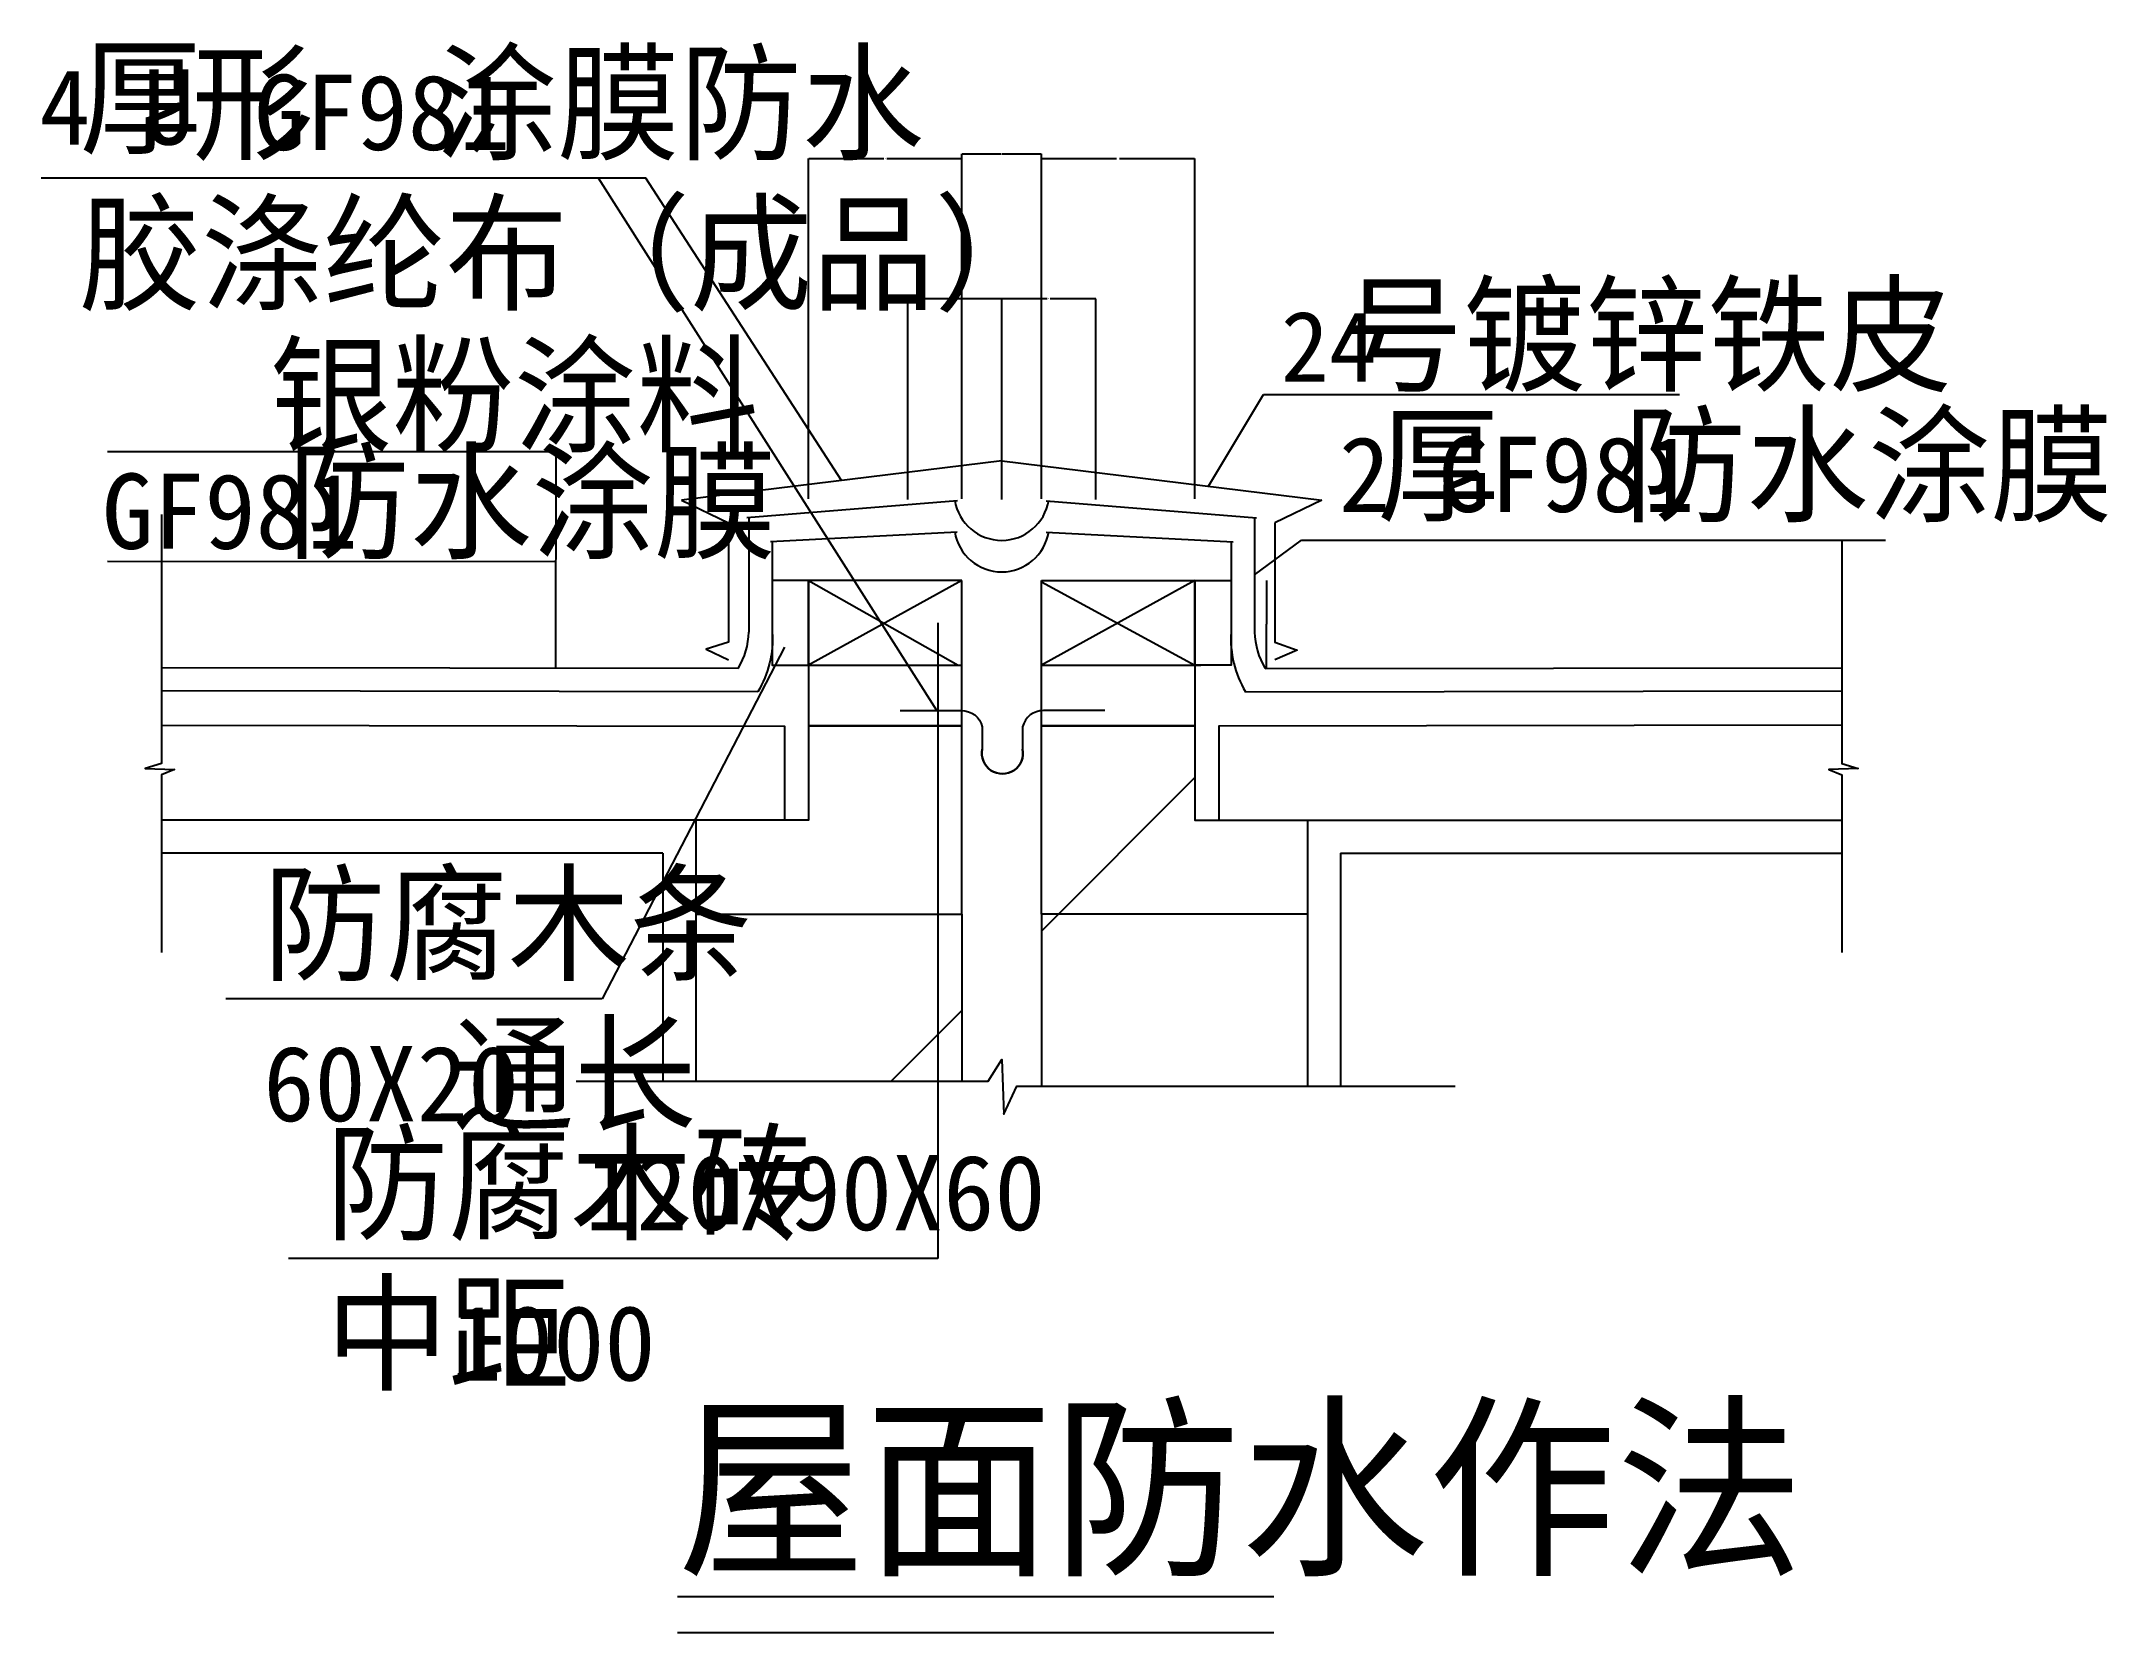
# Model space of a CAD drawing. Header units: metres. Extents: x 9963 to 12161, y 10280 to 11973.
import ezdxf

# ---------------------------------------------------------------- set-up
doc = ezdxf.new("R2010")
doc.units = ezdxf.units.M
doc.layers.add('PUB_DIM', color=3, linetype='Continuous')
doc.layers.add('PUB_TEXT', color=7, linetype='Continuous')
doc.dimstyles.get("Standard").update_dxf_attribs({"dimtxt": 2.5, "dimasz": 2.5, "dimexe": 1.25, "dimexo": 0.625, "dimtad": 1, "dimcen": 2.5, "dimazin": 3, "dimtfac": 1, "dimtmove": 0, "dimatfit": 3})

# ---------------------------------------------------------------- blocks, each defined once
blk = doc.blocks.new('*D1')
for p, q in [((10778.86, 11486), (10778.86, 11848.19)), ((10779.11, 11848.19), (10858.925, 11848.19)), ((10861.925, 11848.19), (10941.74, 11848.19)), ((10941.99, 11486), (10941.99, 11848.19))]:
    blk.add_line(p, q)
at = {"layer": 'Defpoints'}
for p in [(10778.86, 11848.19), (10778.86, 11486), (10941.99, 11486)]:
    blk.add_point(p, dxfattribs=at)
at = {"layer": 'PUB_DIM', "insert": (10860.425, 11848.19), "char_height": 1, "attachment_point": 5}
blk.add_mtext('120', dxfattribs=at)
blk = doc.blocks.new('*D2')
for p, q in [((10941.99, 11486), (10941.99, 11852.93)), ((10942.24, 11852.93), (10983.71, 11852.93)), ((10984.71, 11852.93), (11026.18, 11852.93)), ((11026.43, 11486), (11026.43, 11852.93))]:
    blk.add_line(p, q)
at = {"layer": 'Defpoints'}
for p in [(10941.99, 11852.93), (10941.99, 11486), (11026.43, 11486)]:
    blk.add_point(p, dxfattribs=at)
at = {"layer": 'PUB_DIM', "insert": (10984.21, 11852.93), "char_height": 1, "attachment_point": 5}
blk.add_mtext('a', dxfattribs=at)
blk = doc.blocks.new('*D3')
for p, q in [((11026.43, 11486), (11026.43, 11848.19)), ((11026.68, 11848.19), (11106.495, 11848.19)), ((11109.495, 11848.19), (11189.31, 11848.19)), ((11189.56, 11486), (11189.56, 11848.19))]:
    blk.add_line(p, q)
at = {"layer": 'Defpoints'}
for p in [(11026.43, 11848.19), (11026.43, 11486), (11189.56, 11486)]:
    blk.add_point(p, dxfattribs=at)
at = {"layer": 'PUB_DIM', "insert": (11107.995, 11848.19), "char_height": 1, "attachment_point": 5}
blk.add_mtext('120', dxfattribs=at)
blk = doc.blocks.new('*D4')
for p, q in [((11032.71, 11698.96), (10983.96, 11698.96)), ((10984.21, 11485.56), (10984.21, 11698.96)), ((11084.46, 11698.96), (11035.71, 11698.96)), ((11084.21, 11485.56), (11084.21, 11698.96))]:
    blk.add_line(p, q)
at = {"layer": 'Defpoints'}
for p in [(11084.21, 11698.96), (10984.21, 11485.56), (11084.21, 11485.56)]:
    blk.add_point(p, dxfattribs=at)
at = {"layer": 'PUB_DIM', "insert": (11034.21, 11698.96), "char_height": 1, "attachment_point": 5}
blk.add_mtext('100', dxfattribs=at)
blk = doc.blocks.new('*D5')
for p, q in [((10932.71, 11698.96), (10883.96, 11698.96)), ((10884.21, 11485.56), (10884.21, 11698.96)), ((10984.46, 11698.96), (10935.71, 11698.96)), ((10984.21, 11485.56), (10984.21, 11698.96))]:
    blk.add_line(p, q)
at = {"layer": 'Defpoints'}
for p in [(10984.21, 11698.96), (10884.21, 11485.56), (10984.21, 11485.56)]:
    blk.add_point(p, dxfattribs=at)
at = {"layer": 'PUB_DIM', "insert": (10934.21, 11698.96), "char_height": 1, "attachment_point": 5}
blk.add_mtext('100', dxfattribs=at)
blk = doc.blocks.new('*D6')
for p, q in [((11265.83, 11399.4), (11265.83, 11352.66)), ((11265.58, 11352.66), (11265.33, 11352.66)), ((11265.83, 11305.92), (11265.83, 11352.66)), ((11265.83, 11352.66), (11265.83, 11352.66)), ((11266.08, 11352.66), (11266.33, 11352.66))]:
    blk.add_line(p, q)
at = {"layer": 'Defpoints'}
for p in [(11265.83, 11399.4), (11265.83, 11352.66), (11265.83, 11305.92)]:
    blk.add_point(p, dxfattribs=at)
at = {"layer": 'PUB_DIM', "insert": (11265.83, 11353.785), "char_height": 1, "attachment_point": 5}
blk.add_mtext('120', dxfattribs=at)

msp = doc.modelspace()

# ---------------------------------------------------------------- hatches: boundary and pattern name
h = msp.add_hatch()
h.set_pattern_fill('AR-SAND', scale=20)
h.paths.add_polyline_path([(10740.23, 11440.56), (10740.23, 11399.4), (10778.86, 11399.4), (10778.86, 11399.41), (10941.99, 11399.41), (10941.99, 11260.85, -0.35), (10963.58, 11243.52), (10963.58, 11219.94, 1.23), (11006.44, 11219.94), (11006.44, 11243.52, -0.33), (11026.43, 11260.79), (11026.43, 11399.41), (11189.56, 11399.41), (11189.56, 11399.4), (11228.18, 11399.4), (11228.18, 11440.56), (11034.14, 11450.49, -0.84), (10934.27, 11450.49)])
h = msp.add_hatch()
h.set_pattern_fill('ANSI31', scale=300)
h.paths.add_polyline_path([(10941.99, 11399.41), (10778.86, 11399.41), (10778.86, 11309.17), (10778.86, 11244.5), (10941.99, 11244.5)])
h.paths.add_polyline_path([(11189.56, 11399.41), (11026.43, 11399.41), (11026.43, 11244.5), (11189.56, 11244.5)])
h.paths.add_polyline_path([(10941.99, 11244.5), (10778.86, 11244.5), (10778.86, 11144.5), (10753.28, 11144.5), (10753.28, 11144.24), (10658.86, 11144.24), (10658.86, 11044.5), (10941.99, 11044.5)])
h.paths.add_polyline_path([(11309.56, 11144.24), (11215.13, 11144.24), (11215.13, 11144.5), (11189.56, 11144.5), (11189.56, 11244.5), (11026.43, 11244.5), (11026.43, 11044.5), (11309.56, 11044.5)])
h.paths.add_polyline_path([(10941.99, 11044.5), (10658.86, 11044.5), (10658.86, 10866.8), (10941.99, 10866.8)])
h.paths.add_polyline_path([(11309.56, 11044.5), (11026.43, 11044.5), (11026.43, 10861.6), (11309.56, 10861.6)])
h = msp.add_hatch()
h.set_pattern_fill('ANSI31', scale=80)
h.paths.add_polyline_path([(10753.28, 11399.4), (10778.86, 11399.4), (10778.86, 11309.17), (10753.28, 11309.24)])
h.paths.add_polyline_path([(10740.23, 11399.4), (10753.28, 11399.4), (10753.28, 11309.24), (10740.11, 11309.27), (10740.14, 11328.37, 0.04), (10740.23, 11344.37)])
h = msp.add_hatch()
h.set_pattern_fill('ANSI31', scale=80)
h.paths.add_polyline_path([(11215.13, 11399.4), (11189.56, 11399.4), (11189.56, 11309.17), (11215.13, 11309.24)])
h.paths.add_polyline_path([(11228.18, 11399.4), (11215.13, 11399.4), (11215.13, 11309.24), (11228.3, 11309.27), (11228.28, 11328.37, -0.04), (11228.18, 11344.37)])
h = msp.add_hatch()
h.set_pattern_fill('AR-SAND', scale=20)
h.paths.add_polyline_path([(10778.86, 11309.17), (10740.11, 11309.27), (10740.11, 11311.42), (10737.43, 11311.42, -0.08), (10724.87, 11280.84), (10090.62, 11281.78), (10090.62, 11245.23), (10753.43, 11244.24), (10753.29, 11144.5), (10778.86, 11144.5)])
h = msp.add_hatch()
h.set_pattern_fill('AR-SAND', scale=20)
h.paths.add_polyline_path([(11189.56, 11309.17), (11228.3, 11309.27), (11228.3, 11311.42), (11230.98, 11311.42, 0.08), (11243.55, 11280.84), (11877.79, 11281.78), (11877.79, 11245.23), (11214.98, 11244.24), (11215.13, 11144.5), (11189.56, 11144.5)])
h = msp.add_hatch()
h.set_pattern_fill('AR-CONC', scale=20)
h.paths.add_polyline_path([(11189.56, 11244.5), (11026.43, 11244.5), (11026.43, 11044.5), (11309.56, 11044.5), (11309.56, 11144.24), (11215.13, 11144.24), (11215.13, 11144.5), (11189.56, 11144.5)])
h.paths.add_polyline_path([(10941.99, 11244.5), (10778.86, 11244.5), (10778.86, 11144.5), (10753.28, 11144.5), (10753.28, 11144.24), (10658.86, 11144.24), (10658.86, 11044.5), (10941.99, 11044.5)])
h = msp.add_hatch()
h.set_pattern_fill('AR-SAND', scale=20)
h.paths.add_polyline_path([(10658.86, 11144.24), (10090.55, 11144.24), (10090.55, 11109.24), (10623.86, 11109.24), (10623.86, 10866.8), (10658.86, 10866.8)])
h = msp.add_hatch()
h.set_pattern_fill('AR-SAND', scale=20)
h.paths.add_polyline_path([(11309.56, 11144.24), (11877.86, 11144.24), (11877.86, 11109.24), (11344.56, 11109.24), (11344.56, 10866.8), (11309.56, 10866.8)])

# ---------------------------------------------------------------- linework, layer by layer
for p, q in [((10509.86, 11536.48), (10509.53, 11305.9)), ((10941.99, 11399.41), (10778.86, 11309.17)), ((10778.86, 11399.4), (10937.96, 11309.19)), ((11189.56, 11399.4), (11026.43, 11309.19)), ((11026.43, 11397.66), (11189.56, 11309.17)), ((10704.03, 11305.62), (10090.62, 11306.49)), ((10772.36, 11309.19), (10941.99, 11309.19)), ((11026.43, 11309.19), (11196.05, 11309.19)), ((11264.39, 11305.62), (11877.79, 11306.49))]:
    msp.add_line(p, q)
for points in [[(10984.21, 11526.49), (10643.56, 11484.75)], [(10984.21, 11526.49), (11324.85, 11484.75)], [(10643.56, 11484.75), (10693.56, 11460.72)], [(10937.03, 11484.07), (10713.12, 11465.88)], [(11031.38, 11484.07), (11255.3, 11465.88)], [(11324.85, 11484.75), (11274.85, 11460.72)], [(10090.62, 11469.57), (10090.62, 11204.63), (10073.2, 11199.42), (10104.44, 11198.26), (10090.55, 11192.48), (10090.55, 11003.52)], [(10693.56, 11460.72), (10693.56, 11333.74), (10669.74, 11326.13), (10693.56, 11314.85)], [(10715.12, 11466.02), (10715.12, 11344.37)], [(11253.3, 11466.02), (11253.3, 11344.37)], [(11274.85, 11460.72), (11274.85, 11333.74), (11298.67, 11325.19), (11274.85, 11314.85)], [(10937.01, 11450.62), (10738.11, 11440.45)], [(11031.4, 11450.62), (11230.3, 11440.45)], [(11877.79, 11442.18), (11877.79, 11204.63), (11895.21, 11199.42), (11863.97, 11198.26), (11877.86, 11192.48), (11877.86, 11003.52)], [(10724.87, 11280.84), (10090.62, 11281.78)], [(11243.55, 11280.84), (11877.79, 11281.78)], [(10090.62, 11245.23), (10753.28, 11244.24), (10753.28, 11144.24), (10090.55, 11144.24)], [(11877.79, 11245.23), (11215.13, 11244.24), (11215.13, 11144.24), (11877.86, 11144.24)], [(10658.86, 11144.24), (10658.86, 10866.8)], [(11309.56, 11144.24), (11309.56, 10861.6)], [(10623.86, 11109.24), (10090.55, 11109.24)], [(10623.86, 11109.24), (10623.86, 10866.8)], [(11344.56, 11109.24), (11344.56, 10861.6)], [(11344.56, 11109.24), (11877.86, 11109.24)], [(10941.99, 11044.5), (10941.99, 10866.8)], [(11026.43, 11044.5), (11026.43, 10861.6)], [(10531.56, 10866.8), (10969.78, 10866.8), (10984.21, 10889.78), (10986.33, 10831.66), (11000.42, 10861.6), (11466.68, 10861.6)]]:
    msp.add_lwpolyline(points)
for points in [[(10934.21, 11484.45, 0.85), (11034.21, 11484.45, 0.85)], [(10740.23, 11440.7), (10740.23, 11344.37, -0.15), (10724.87, 11280.84, -0.15)], [(10934.21, 11450.89, 0.85), (11034.21, 11450.89, 0.85)], [(11228.18, 11440.7), (11228.18, 11344.37, 0.15), (11243.55, 11280.84, 0.15)], [(10704.03, 11305.62, 0.13), (10715.12, 11344.37, 0.13)], [(11253.3, 11344.37, 0.13), (11264.39, 11305.62, 0.13)], [(10876.15, 11260.84), (10941.26, 11260.84, -0.36), (10963.58, 11243.52, -0.41)], [(11093.87, 11260.84), (11028.76, 11260.84, 0.36), (11006.44, 11243.52, 0.41)], [(10963.58, 11243.52), (10963.58, 11219.94, 1.23), (11006.44, 11219.94)], [(11006.44, 11243.52), (11006.44, 11219.94, -1.23), (10963.58, 11219.94)]]:
    msp.add_lwpolyline(points, format="xyb")
for points in [[(10778.86, 11399.4), (10740.23, 11399.4), (10740.11, 11309.27), (10778.86, 11309.17)], [(10941.99, 11399.41), (10778.86, 11399.41), (10778.86, 11244.5), (10941.99, 11244.5)], [(11026.43, 11399.41), (11189.56, 11399.41), (11189.56, 11244.5), (11026.43, 11244.5)], [(11189.56, 11399.4), (11228.18, 11399.4), (11228.3, 11309.27), (11189.56, 11309.17)], [(10941.99, 11244.5), (10778.86, 11244.5), (10778.86, 11144.5), (10658.86, 11144.5), (10658.86, 11044.5), (10941.99, 11044.5)], [(11026.43, 11244.5), (11189.56, 11244.5), (11189.56, 11144.5), (11309.56, 11144.5), (11309.56, 11044.5), (11026.43, 11044.5)]]:
    msp.add_lwpolyline(points, close=True)
at = {"layer": 'PUB_TEXT'}
for p, q in [((10605.74, 11827.12), (9962.64, 11827.12)), ((10915.11, 11260.84), (10555.32, 11827.12)), ((10813.88, 11505.62), (10605.74, 11827.12)), ((11204.29, 11499.52), (11262.88, 11596.89)), ((11262.88, 11596.89), (11705.18, 11596.89)), ((10033.15, 11536.48), (10509.86, 11536.48)), ((11253.3, 11405.2), (11303.03, 11442.18)), ((11303.03, 11442.18), (11924.43, 11442.18)), ((10033.15, 11419.86), (10509.86, 11419.39)), ((10916.18, 11354.29), (10916.18, 10678.29)), ((10753.28, 11328.26), (10559.09, 10954.17)), ((10559.09, 10954.17), (10158.81, 10954.17)), ((10916.18, 10678.29), (10225.41, 10678.29))]:
    msp.add_line(p, q, dxfattribs=at)
for points in [[(10639.39, 10318.64), (11273.76, 10318.64)], [(10639.39, 10280.24), (11273.76, 10280.24)]]:
    msp.add_lwpolyline(points, dxfattribs=at)

# ---------------------------------------------------------------- texts
for s, height, p in [('厚', 100, (10003.16, 11862.87)), ('形', 100, (10122.83, 11857.12)), ('涂膜防水', 100, (10381.62, 11857.12)), ('4', 80, (9960.58, 11862.87)), ('U', 80, (10070.84, 11862.87)), ('GF981', 80, (10189.21, 11857.12)), ('胶涤纶布（成品）', 100, (10002.64, 11697.12)), ('号镀锌铁皮', 100, (11345.21, 11610.67)), ('24', 75, (11281.18, 11610.67)), ('银粉涂料', 100, (10205.74, 11546.4)), ('防水涂膜', 100, (11646.27, 11472.18)), ('厚', 100, (11383.61, 11472.18)), ('防水涂膜', 100, (10224.57, 11432.93)), ('2', 80, (11343.03, 11472.18)), ('GF981', 80, (11449.29, 11472.18)), ('GF981', 80, (10027.31, 11432.93)), ('防腐木条', 100, (10198.81, 10984.17)), ('通长', 100, (10399.58, 10824.17)), ('60X20', 80, (10198.81, 10824.17)), ('防腐木砖', 100, (10265.41, 10708.29)), ('120X90X60', 80, (10541.08, 10708.29)), ('中距', 100, (10265.41, 10548.29)), ('1000', 80, (10398.32, 10548.29)), ('屋面防水作法', 153.6, (10639.39, 10357.04))]:
    msp.add_text(s, height=height, dxfattribs=at).set_placement(p)

# ---------------------------------------------------------------- dimensions: what is measured, and where the dimension line sits
at = {"layer": 'PUB_DIM'}
for base, p1, p2, text, picture, middle in [((10778.86, 11848.19), (10778.86, 11486), (10941.99, 11486), '120', '*D1', (10860.425, 11848.19)), ((10941.99, 11852.93), (10941.99, 11486), (11026.43, 11486), 'a', '*D2', (10984.21, 11852.93)), ((11026.43, 11848.19), (11026.43, 11486), (11189.56, 11486), '120', '*D3', (11107.995, 11848.19)), ((11265.83, 11352.66), (11265.83, 11305.92), (11265.83, 11399.4), '120', '*D6', (11265.83, 11353.785))]:
    dim = msp.add_linear_dim(base=base, p1=p1, p2=p2, text=text, dimstyle='Standard', dxfattribs=at)
    dim.commit()
    dim.dimension.update_dxf_attribs({"geometry": picture, "text_midpoint": middle})
for base, p1, p2, picture, middle in [((10984.21, 11698.96), (10984.21, 11485.56), (10884.21, 11485.56), '*D5', (10934.21, 11698.96)), ((11084.21, 11698.96), (11084.21, 11485.56), (10984.21, 11485.56), '*D4', (11034.21, 11698.96))]:
    dim = msp.add_linear_dim(base=base, p1=p1, p2=p2, dimstyle='Standard', dxfattribs=at)
    dim.commit()
    dim.dimension.update_dxf_attribs({"geometry": picture, "text_midpoint": middle})

doc.saveas('drawing.dxf')
